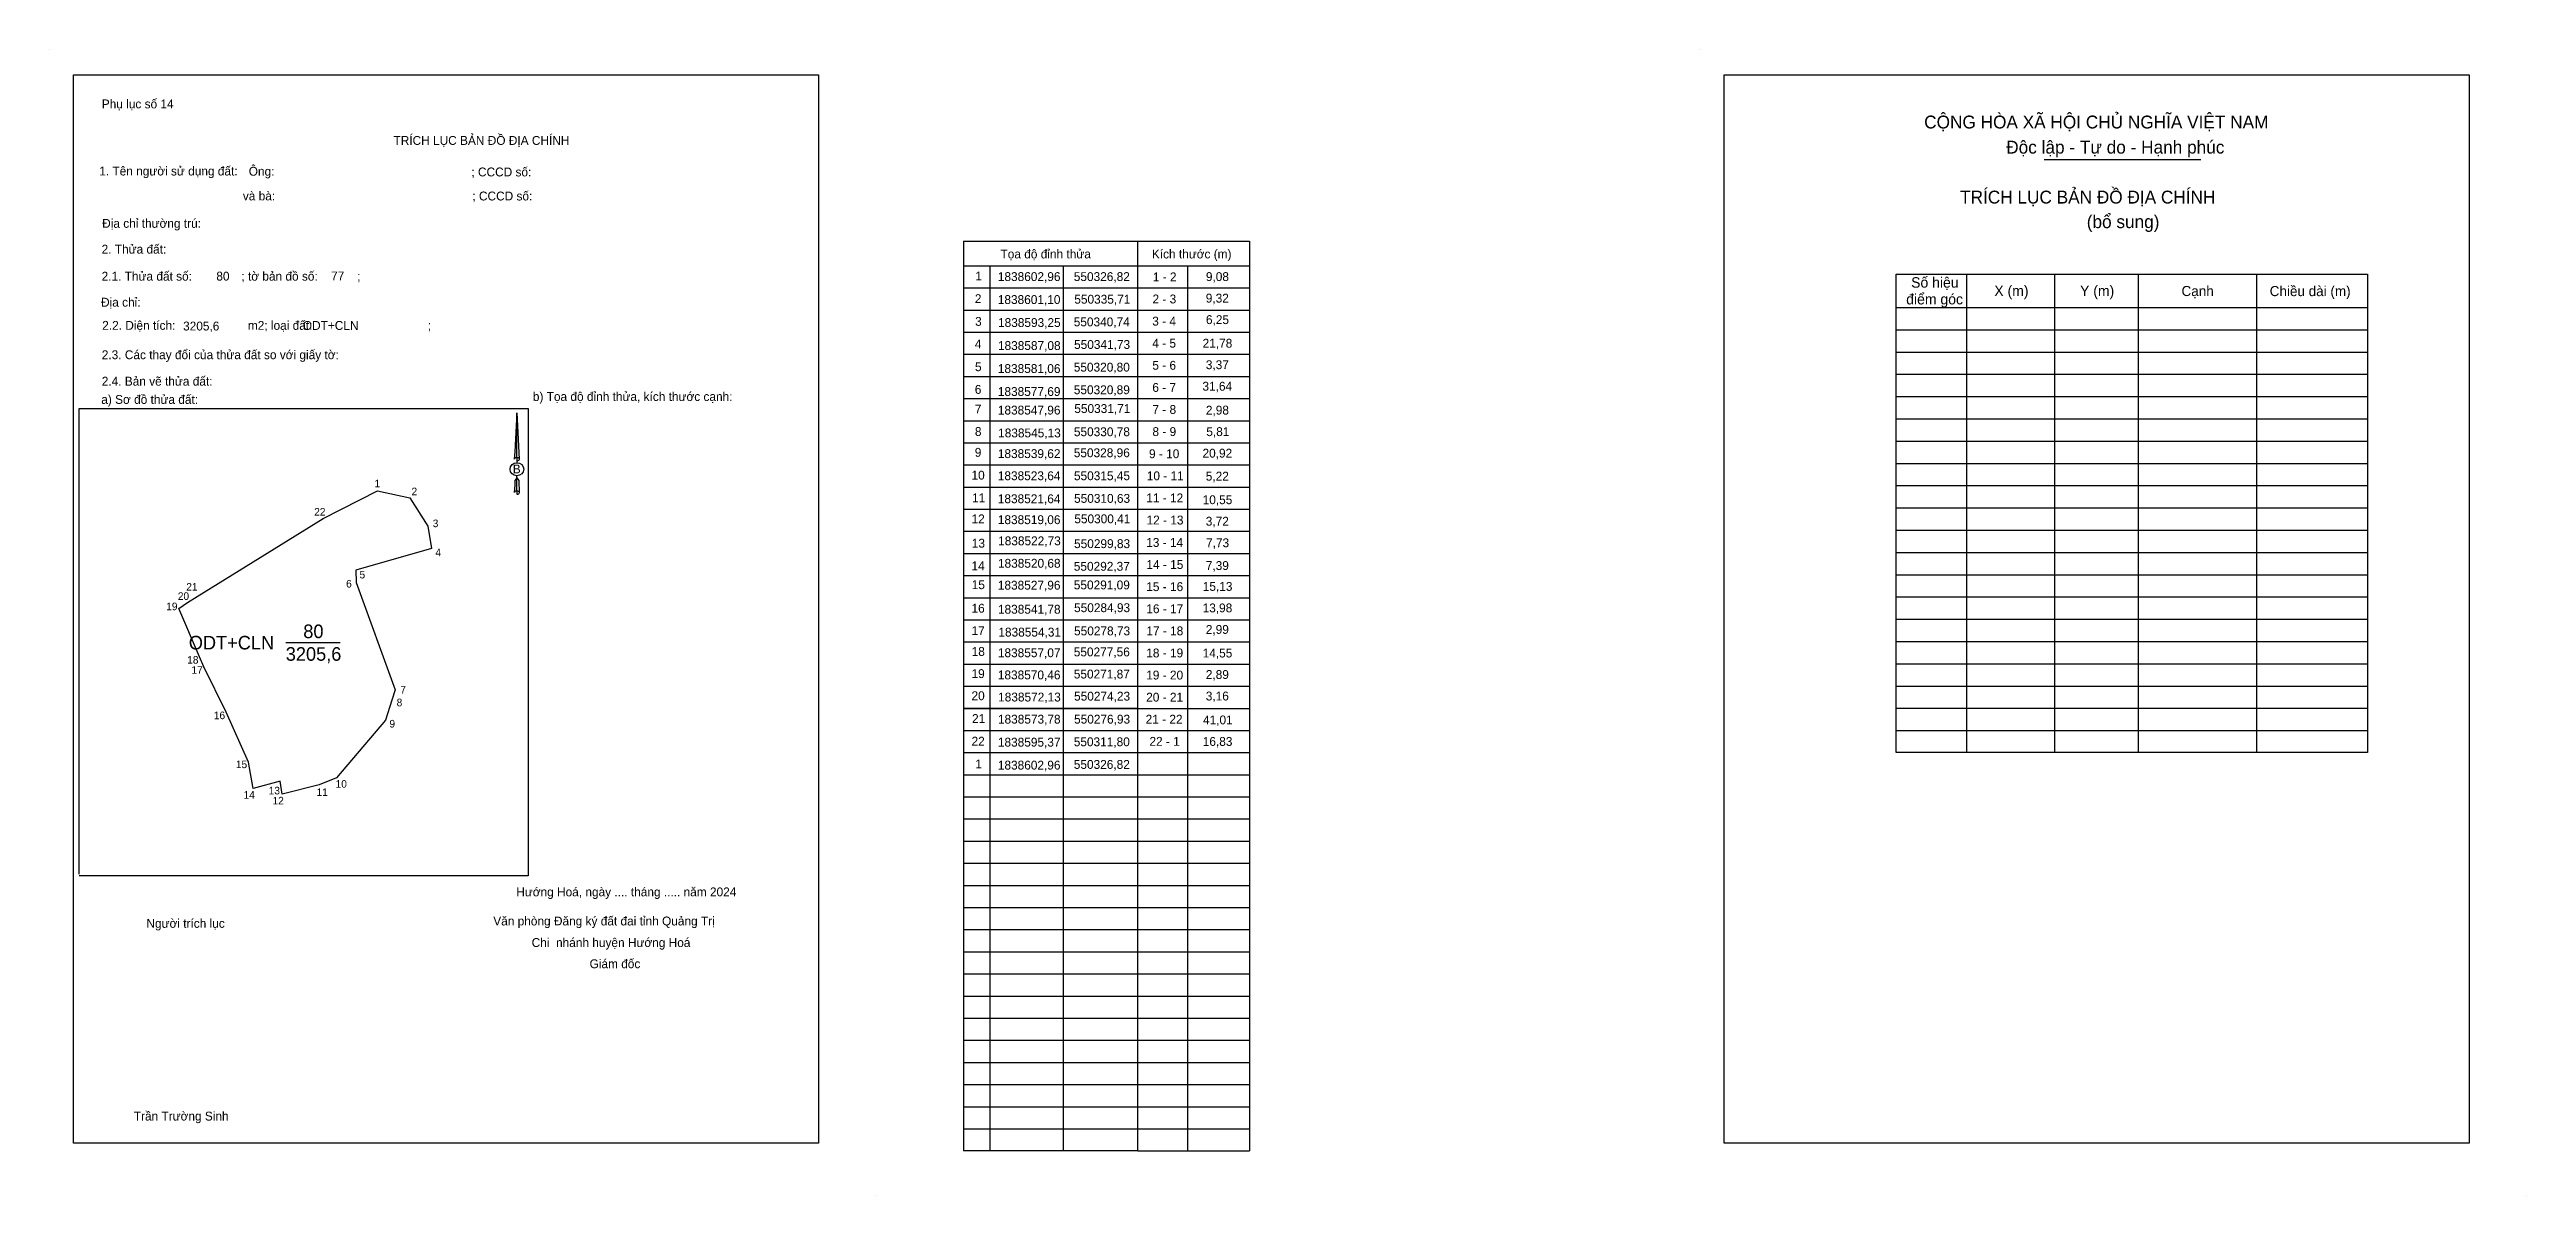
# Model space of a CAD drawing. Extents: x 550236 to 550921, y 1838408 to 1838725.
import ezdxf

# ---------------------------------------------------------------- set-up
doc = ezdxf.new("R2010")
doc.units = 0
for name, color, linetype in [('CanhThua', 7, 'Continuous'), ('hsktNoiDung', 7, 'Continuous'), ('hsktTemplate', 7, 'Continuous'), ('NhanDiaChinhThua', 7, 'Continuous'), ('SoHieuDinhThua', 7, 'Continuous')]:
    doc.layers.add(name, color=color, linetype=linetype)

msp = doc.modelspace()

# ---------------------------------------------------------------- linework, layer by layer
at = {"layer": 'CanhThua'}
for p, q in [((550311.8, 1838595.37), (550326.82, 1838602.96)), ((550326.82, 1838602.96), (550335.71, 1838601.1)), ((550335.71, 1838601.1), (550340.74, 1838593.25)), ((550276.93, 1838573.78), (550311.8, 1838595.37)), ((550340.74, 1838593.25), (550341.73, 1838587.08)), ((550341.73, 1838587.08), (550320.8, 1838581.06)), ((550320.8, 1838581.06), (550320.89, 1838577.69)), ((550271.87, 1838570.46), (550274.23, 1838572.13)), ((550274.23, 1838572.13), (550276.93, 1838573.78)), ((550320.89, 1838577.69), (550331.71, 1838547.96)), ((550277.56, 1838557.07), (550271.87, 1838570.46)), ((550278.73, 1838554.31), (550277.56, 1838557.07)), ((550284.93, 1838541.78), (550278.73, 1838554.31)), ((550330.78, 1838545.13), (550328.96, 1838539.61)), ((550331.71, 1838547.96), (550330.78, 1838545.13)), ((550291.09, 1838527.96), (550284.93, 1838541.78)), ((550328.96, 1838539.61), (550315.45, 1838523.64)), ((550292.37, 1838520.69), (550291.09, 1838527.96)), ((550299.83, 1838522.73), (550292.37, 1838520.69)), ((550300.41, 1838519.06), (550299.83, 1838522.73)), ((550310.63, 1838521.64), (550300.41, 1838519.06)), ((550315.45, 1838523.64), (550310.63, 1838521.64))]:
    msp.add_line(p, q, dxfattribs=at)
at = {"layer": 'hsktTemplate'}
for p, q in [((550236.12, 1838725.06), (550236.12, 1838725.06)), ((550692.46, 1838725.06), (550692.46, 1838725.06)), ((550242.72, 1838718.01), (550448.71, 1838718.01)), ((550242.72, 1838422.59), (550242.72, 1838718.01)), ((550448.71, 1838718.01), (550448.71, 1838422.59)), ((550787.58, 1838694.62), (550830.89, 1838694.62)), ((550488.79, 1838672.07), (550488.79, 1838420.43)), ((550488.79, 1838672.07), (550536.99, 1838672.07)), ((550536.99, 1838420.43), (550536.99, 1838672.07)), ((550536.99, 1838672.07), (550567.83, 1838672.07)), ((550567.83, 1838672.07), (550567.83, 1838420.43)), ((550488.95, 1838665.24), (550567.83, 1838665.24)), ((550496.07, 1838665.24), (550496.07, 1838542.84)), ((550516.33, 1838665.24), (550516.33, 1838542.84)), ((550550.69, 1838665.24), (550550.69, 1838542.84)), ((550746.61, 1838662.95), (550831.56, 1838662.95)), ((550746.61, 1838530.62), (550746.61, 1838662.95)), ((550766.05, 1838662.95), (550766.05, 1838530.62)), ((550790.36, 1838662.95), (550790.36, 1838530.62)), ((550813.5, 1838662.95), (550813.5, 1838530.62)), ((550831.56, 1838662.95), (550876.95, 1838662.95)), ((550846.24, 1838662.95), (550846.24, 1838530.62)), ((550876.95, 1838662.95), (550876.95, 1838530.62)), ((550488.79, 1838659.12), (550567.83, 1838659.12)), ((550488.79, 1838653), (550567.83, 1838653)), ((550746.61, 1838653.69), (550876.95, 1838653.69)), ((550746.61, 1838647.53), (550876.95, 1838647.53)), ((550488.79, 1838646.88), (550567.83, 1838646.88)), ((550488.79, 1838640.76), (550567.83, 1838640.76)), ((550746.61, 1838641.37), (550876.95, 1838641.37)), ((550488.79, 1838634.64), (550567.83, 1838634.64)), ((550746.61, 1838635.22), (550876.95, 1838635.22)), ((550488.79, 1838628.52), (550567.83, 1838628.52)), ((550746.61, 1838629.06), (550876.95, 1838629.06)), ((550244.3, 1838625.75), (550368.4, 1838625.75)), ((550244.3, 1838496.98), (550244.3, 1838625.75)), ((550365.32, 1838624.56), (550364.73, 1838613.78)), ((550365.32, 1838624.56), (550365.96, 1838611.78)), ((550365.32, 1838624.56), (550365.96, 1838611.78)), ((550365.32, 1838612.21), (550365.32, 1838624.56)), ((550365.32, 1838624.56), (550365.96, 1838611.78)), ((550368.4, 1838625.75), (550368.4, 1838496.52)), ((550488.79, 1838622.4), (550567.83, 1838622.4)), ((550746.61, 1838622.9), (550876.95, 1838622.9)), ((550364.73, 1838613.78), (550364.59, 1838611.78)), ((550488.79, 1838616.28), (550567.83, 1838616.28)), ((550746.61, 1838616.75), (550876.95, 1838616.75)), ((550365.32, 1838606.59), (550364.77, 1838605.86)), ((550365.32, 1838612.21), (550365.32, 1838611.74)), ((550365.32, 1838611.74), (550365.32, 1838611.37)), ((550365.32, 1838611.37), (550365.32, 1838610.88)), ((550365.32, 1838611.37), (550365.32, 1838610.88)), ((550365.32, 1838611.37), (550365.32, 1838610.88)), ((550365.32, 1838606.59), (550365.32, 1838607.15)), ((550365.32, 1838606.59), (550365.32, 1838607.15)), ((550365.32, 1838606.59), (550365.32, 1838607.15)), ((550365.32, 1838606.59), (550365.83, 1838605.86)), ((550365.32, 1838606.59), (550365.83, 1838605.86)), ((550365.32, 1838606.59), (550365.83, 1838605.86)), ((550365.32, 1838602.98), (550365.32, 1838606.59)), ((550365.96, 1838611.78), (550365.96, 1838611.78)), ((550488.79, 1838610.16), (550567.83, 1838610.16)), ((550746.61, 1838610.59), (550876.95, 1838610.59)), ((550364.73, 1838604.57), (550364.59, 1838602.55)), ((550364.77, 1838605.86), (550364.73, 1838604.57)), ((550365.32, 1838602.98), (550365.32, 1838602.47)), ((550365.32, 1838602.47), (550365.32, 1838602.12)), ((550365.83, 1838605.86), (550365.96, 1838602.55)), ((550365.83, 1838605.86), (550365.96, 1838602.55)), ((550365.83, 1838605.86), (550365.96, 1838602.55)), ((550365.96, 1838602.55), (550365.96, 1838602.55)), ((550488.79, 1838604.04), (550567.83, 1838604.04)), ((550746.61, 1838604.43), (550876.95, 1838604.43)), ((550488.79, 1838597.92), (550567.83, 1838597.92)), ((550746.61, 1838598.28), (550876.95, 1838598.28)), ((550488.79, 1838591.8), (550567.83, 1838591.8)), ((550746.61, 1838592.12), (550876.95, 1838592.12)), ((550746.61, 1838585.96), (550876.95, 1838585.96)), ((550488.79, 1838585.68), (550567.83, 1838585.68)), ((550488.79, 1838579.56), (550567.83, 1838579.56)), ((550746.61, 1838579.81), (550876.95, 1838579.81)), ((550488.79, 1838573.44), (550567.83, 1838573.44)), ((550746.61, 1838573.65), (550876.95, 1838573.65)), ((550488.79, 1838567.32), (550567.83, 1838567.32)), ((550746.61, 1838567.49), (550876.95, 1838567.49)), ((550488.79, 1838561.2), (550567.83, 1838561.2)), ((550746.61, 1838561.34), (550876.95, 1838561.34)), ((550488.79, 1838555.08), (550567.83, 1838555.08)), ((550746.61, 1838555.18), (550876.95, 1838555.18)), ((550488.79, 1838548.96), (550567.83, 1838548.96)), ((550746.61, 1838549.02), (550876.95, 1838549.02)), ((550536.99, 1838542.84), (550488.79, 1838542.84)), ((550488.95, 1838542.84), (550567.83, 1838542.84)), ((550496.07, 1838542.84), (550496.07, 1838420.43)), ((550516.33, 1838542.84), (550516.33, 1838420.43)), ((550536.99, 1838542.84), (550567.83, 1838542.84)), ((550550.69, 1838542.84), (550550.69, 1838420.43)), ((550746.61, 1838542.86), (550876.95, 1838542.86)), ((550488.79, 1838536.72), (550567.83, 1838536.72)), ((550746.61, 1838536.74), (550876.95, 1838536.74)), ((550488.79, 1838530.6), (550567.83, 1838530.6)), ((550488.79, 1838524.48), (550567.83, 1838524.48)), ((550876.95, 1838530.62), (550746.61, 1838530.62)), ((550488.79, 1838518.36), (550567.83, 1838518.36)), ((550488.79, 1838512.24), (550567.83, 1838512.24)), ((550488.79, 1838506.12), (550567.83, 1838506.12)), ((550488.79, 1838500), (550567.83, 1838500)), ((550368.4, 1838496.52), (550244.3, 1838496.52)), ((550488.79, 1838493.88), (550567.83, 1838493.88)), ((550488.79, 1838487.75), (550567.83, 1838487.75)), ((550488.79, 1838481.63), (550567.83, 1838481.63)), ((550488.79, 1838475.51), (550567.83, 1838475.51)), ((550488.79, 1838469.39), (550567.83, 1838469.39)), ((550488.79, 1838463.27), (550567.83, 1838463.27)), ((550488.79, 1838457.15), (550567.83, 1838457.15)), ((550488.79, 1838451.03), (550567.83, 1838451.03)), ((550488.79, 1838444.91), (550567.83, 1838444.91)), ((550488.79, 1838438.79), (550567.83, 1838438.79)), ((550488.79, 1838432.67), (550567.83, 1838432.67)), ((550448.71, 1838422.59), (550242.72, 1838422.59)), ((550488.79, 1838426.55), (550567.83, 1838426.55)), ((550536.99, 1838420.43), (550488.79, 1838420.43)), ((550536.99, 1838420.43), (550567.83, 1838420.43)), ((550464.53, 1838408.11), (550464.53, 1838408.11)), ((550920.87, 1838408.11), (550920.87, 1838408.11))]:
    msp.add_line(p, q, dxfattribs=at)
msp.add_lwpolyline([(550699.06, 1838718.01), (550905.05, 1838718.01), (550905.05, 1838422.59), (550699.06, 1838422.59)], close=True, dxfattribs=at)
msp.add_ellipse((550365.32, 1838608.97), major_axis=(1.9, 0), ratio=0.952727, dxfattribs=at)
for centre, start_param, end_param in [((550365.32, 1838611.77), 1.570796, 3.074452), ((550365.32, 1838611.77), 0.067141, 1.570796), ((550365.32, 1838611.77), 4.712389, 6.283185), ((550365.32, 1838602.51), 2.491069, 3.074278), ((550365.32, 1838602.51), 1.570796, 2.491069), ((550365.32, 1838602.51), 0.067141, 1.570796), ((550365.32, 1838602.51), 4.712389, 6.283185)]:
    msp.add_ellipse(centre, major_axis=(0.697, 0), ratio=0.614131, start_param=start_param, end_param=end_param, dxfattribs=at)
at = {"layer": 'NhanDiaChinhThua'}
msp.add_line((550301.42, 1838561.01), (550316.48, 1838561.01), dxfattribs=at)

# ---------------------------------------------------------------- texts
at = {"layer": 'hsktNoiDung'}
for s, height, p in [('80', 2.451, (550282.23, 1838661.15)), ('77', 2.451, (550313.96, 1838661.2)), ('1', 2.45, (550492.06, 1838661.19)), ('1838602,96', 2.451, (550498.28, 1838661.02)), ('550326,82', 2.451, (550519.28, 1838661.02)), ('9,08', 2.451, (550555.79, 1838661.02)), ('2', 2.45, (550491.91, 1838654.92)), ('1838601,10', 2.451, (550498.27, 1838654.67)), ('550335,71', 2.451, (550519.42, 1838654.76)), ('9,32', 2.451, (550555.76, 1838655.07)), ('3205,6', 2.451, (550273.04, 1838647.35)), ('ODT+CLN', 2.451, (550306.14, 1838647.51)), ('3', 2.45, (550491.99, 1838648.64)), ('1838593,25', 2.451, (550498.33, 1838648.31)), ('550340,74', 2.451, (550519.26, 1838648.5)), ('6,25', 2.451, (550555.81, 1838649.12)), ('4', 2.45, (550491.9, 1838642.37)), ('1838587,08', 2.451, (550498.31, 1838641.95)), ('550341,73', 2.451, (550519.35, 1838642.24)), ('21,78', 2.451, (550554.89, 1838642.6)), ('5', 2.45, (550491.96, 1838636.1)), ('1838581,06', 2.451, (550498.28, 1838635.59)), ('550320,80', 2.451, (550519.27, 1838635.98)), ('3,37', 2.451, (550555.77, 1838636.65)), ('6', 2.45, (550491.91, 1838629.83)), ('1838577,69', 2.451, (550498.28, 1838629.24)), ('550320,89', 2.451, (550519.28, 1838629.72)), ('550331,71', 2.451, (550519.42, 1838624.53)), ('31,64', 2.451, (550554.84, 1838630.7)), ('8', 2.45, (550491.94, 1838618.17)), ('7', 2.45, (550491.92, 1838624.39)), ('1838547,96', 2.451, (550498.28, 1838624.1)), ('1838545,13', 2.451, (550498.36, 1838617.78)), ('550330,78', 2.451, (550519.3, 1838618.11)), ('2,98', 2.451, (550555.79, 1838624.09)), ('5,81', 2.451, (550555.91, 1838618.14)), ('9', 2.45, (550491.91, 1838612.42)), ('1838539,62', 2.451, (550498.28, 1838612.06)), ('550328,96', 2.451, (550519.27, 1838612.3)), ('20,92', 2.451, (550554.86, 1838612.19)), ('10', 2.451, (550491, 1838606.11)), ('1838523,64', 2.451, (550498.27, 1838605.94)), ('550315,45', 2.451, (550519.32, 1838605.94)), ('5,22', 2.451, (550555.76, 1838605.83)), ('11', 2.451, (550491.15, 1838599.84)), ('1838521,64', 2.451, (550498.27, 1838599.58)), ('550310,63', 2.451, (550519.35, 1838599.68)), ('10,55', 2.451, (550554.9, 1838599.31)), ('12', 2.451, (550491.01, 1838594.01)), ('1838519,06', 2.451, (550498.28, 1838593.79)), ('550300,41', 2.451, (550519.42, 1838594.03)), ('3,72', 2.451, (550555.76, 1838593.36)), ('13', 2.451, (550491.08, 1838587.29)), ('1838522,73', 2.451, (550498.36, 1838587.94)), ('550299,83', 2.451, (550519.35, 1838587.16)), ('7,73', 2.451, (550555.84, 1838587.41)), ('14', 2.451, (550490.99, 1838581.02)), ('1838520,68', 2.451, (550498.31, 1838581.73)), ('550292,37', 2.451, (550519.28, 1838580.9)), ('7,39', 2.451, (550555.77, 1838581.1)), ('15', 2.451, (550491.05, 1838575.81)), ('1838527,96', 2.451, (550498.28, 1838575.68)), ('550291,09', 2.451, (550519.28, 1838575.75)), ('15,13', 2.451, (550554.93, 1838575.34)), ('16', 2.451, (550491, 1838569.31)), ('17', 2.451, (550491.01, 1838563.09)), ('1838541,78', 2.451, (550498.31, 1838569.02)), ('550284,93', 2.451, (550519.35, 1838569.45)), ('550278,73', 2.451, (550519.35, 1838563.03)), ('13,98', 2.451, (550554.89, 1838569.39)), ('2,99', 2.451, (550555.77, 1838563.44)), ('18', 2.451, (550491.04, 1838557.34)), ('1838557,07', 2.451, (550498.29, 1838556.98)), ('1838554,31', 2.451, (550498.43, 1838562.7)), ('550277,56', 2.451, (550519.27, 1838557.22)), ('14,55', 2.451, (550554.9, 1838556.91)), ('19', 2.451, (550491.01, 1838551.22)), ('1838570,46', 2.451, (550498.28, 1838550.86)), ('550271,87', 2.451, (550519.28, 1838551.1)), ('2,89', 2.451, (550555.77, 1838550.97)), ('20', 2.451, (550491, 1838545.1)), ('1838572,13', 2.451, (550498.36, 1838544.74)), ('550274,23', 2.451, (550519.35, 1838544.98)), ('3,16', 2.451, (550555.76, 1838545.02)), ('21', 2.451, (550491.15, 1838538.79)), ('1838573,78', 2.451, (550498.31, 1838538.62)), ('550276,93', 2.451, (550519.35, 1838538.62)), ('41,01', 2.451, (550555, 1838538.41)), ('22', 2.451, (550491.01, 1838532.52)), ('1838595,37', 2.451, (550498.29, 1838532.26)), ('550311,80', 2.451, (550519.27, 1838532.36)), ('16,83', 2.451, (550554.93, 1838532.46)), ('1', 2.45, (550492.06, 1838526.24)), ('1838602,96', 2.451, (550498.28, 1838525.91)), ('550326,82', 2.451, (550519.28, 1838526.1))]:
    msp.add_text(s, height=height, dxfattribs=at).set_placement(p)
at = {"layer": 'hsktTemplate'}
for s, height, p in [('Phụ lục số 14', 2.4515, (550250.56, 1838708.78)), ('CỘNG HÒA XÃ HỘI CHỦ NGHĨA VIỆT NAM', 3.558, (550754.37, 1838703.22)), (' TRÍCH LỤC BẢN ĐỒ ĐỊA CHÍNH', 2.4515, (550330.3, 1838698.68)), ('Độc lập - Tự do - Hạnh phúc', 3.558, (550777.05, 1838696.27)), ('1. Tên người sử dụng đất:', 2.4515, (550249.86, 1838690.22)), ('Ông:', 2.451, (550291.19, 1838690.15)), ('; CCCD số:', 2.451, (550352.74, 1838689.96)), ('và bà:', 2.451, (550289.56, 1838683.33)), ('; CCCD số:', 2.451, (550353.01, 1838683.31)), ('TRÍCH LỤC BẢN ĐỒ ĐỊA CHÍNH', 3.558, (550764.3, 1838682.46)), ('Địa chỉ thường trú:', 2.4515, (550250.67, 1838675.75)), ('(bổ sung)', 3.558, (550799.31, 1838675.66)), ('2. Thửa đất:', 2.4515, (550250.52, 1838668.61)), ('Tọa độ đỉnh thửa', 2.4515, (550499.02, 1838667.28)), ('Kích thước (m)', 2.4515, (550540.86, 1838667.28)), ('2.1. Thửa đất số:               ; tờ bản đồ số:            ;', 2.4515, (550250.52, 1838661.13)), ('1 - 2', 2.451, (550541.12, 1838660.94)), ('Số hiệu', 2.893, (550750.76, 1838659.19)), ('Địa chỉ:', 2.451, (550250.36, 1838653.94)), ('2 - 3', 2.451, (550541.03, 1838654.83)), ('điểm góc', 2.893, (550749.4, 1838654.56)), ('X (m)', 2.893, (550773.76, 1838656.87)), ('Y (m)', 2.893, (550797.46, 1838656.87)), ('Cạnh', 2.787, (550825.51, 1838656.87)), ('Chiều dài (m)', 2.787, (550849.89, 1838656.85)), ('2.2. Diện tích:                      m2; loại đất:                                   ;', 2.4515, (550250.68, 1838647.53)), ('3 - 4', 2.451, (550540.97, 1838648.71)), ('2.3. Các thay đổi của thửa đất so với giấy tờ:', 2.4515, (550250.56, 1838639.41)), ('4 - 5', 2.451, (550540.98, 1838642.6)), ('2.4. Bản vẽ thửa đất:', 2.4515, (550250.55, 1838632.09)), ('5 - 6', 2.451, (550540.99, 1838636.49)), ('a) Sơ đồ thửa đất:', 2.4515, (550250.42, 1838627.05)), ('b) Tọa độ đỉnh thửa, kích thước cạnh:', 2.4515, (550369.73, 1838627.85)), ('6 - 7', 2.451, (550540.99, 1838630.37)), ('7 - 8', 2.451, (550541.01, 1838624.26)), ('8 - 9', 2.451, (550541.02, 1838618.15)), ('9 - 10', 2.451, (550540.07, 1838612.03)), ('B', 2.45, (550364.18, 1838607.82)), ('10 - 11', 2.451, (550539.46, 1838605.92)), ('11 - 12', 2.451, (550539.31, 1838599.81)), ('12 - 13', 2.451, (550539.39, 1838593.69)), ('13 - 14', 2.451, (550539.3, 1838587.5)), ('14 - 15', 2.451, (550539.36, 1838581.39)), ('15 - 16', 2.451, (550539.31, 1838575.27)), ('16 - 17', 2.451, (550539.32, 1838569.16)), ('17 - 18', 2.451, (550539.34, 1838563.05)), ('18 - 19', 2.451, (550539.31, 1838556.93)), ('19 - 20', 2.451, (550539.3, 1838550.82)), ('20 - 21', 2.451, (550539.29, 1838544.71)), ('21 - 22', 2.451, (550539.14, 1838538.6)), ('22 - 1', 2.451, (550540.19, 1838532.48)), ('Hướng Hoá, ngày .... tháng ..... năm 2024', 2.4515, (550365.15, 1838490.85)), ('Người trích lục', 2.4515, (550262.91, 1838482.14)), ('Văn phòng Đăng ký đất đai tỉnh Quảng Trị', 2.4515, (550358.79, 1838482.8)), (' Chi  nhánh huyện Hướng Hoá', 2.4515, (550368.49, 1838476.84)), (' Giám đốc', 2.451, (550384.51, 1838470.97)), ('Trần Trường Sinh', 2.4515, (550259.41, 1838428.84))]:
    msp.add_text(s, height=height, dxfattribs=at).set_placement(p)
at = {"layer": 'NhanDiaChinhThua'}
for s, p in [('80', (550306.27, 1838562.26)), ('ODT+CLN', (550274.62, 1838559.13)), ('3205,6', (550301.42, 1838556))]:
    msp.add_text(s, height=3.758, dxfattribs=at).set_placement(p)
at = {"layer": 'SoHieuDinhThua'}
for s, height, p in [('1', 2.1, (550325.96, 1838603.99)), ('2', 2.1, (550336.19, 1838601.78)), ('22', 2.098, (550309.28, 1838596.15)), ('3', 2.1, (550342.05, 1838592.95)), ('4', 2.1, (550342.78, 1838584.91)), ('5', 2.1, (550321.82, 1838578.77)), ('19', 2.098, (550268.37, 1838569.98)), ('20', 2.098, (550271.58, 1838572.83)), ('21', 2.098, (550273.92, 1838575.41)), ('6', 2.1, (550318.11, 1838576.25)), ('18', 2.098, (550274.17, 1838555.2)), ('17', 2.098, (550275.34, 1838552.39)), ('8', 2.1, (550332.08, 1838543.42)), ('7', 2.1, (550333.1, 1838546.94)), ('16', 2.098, (550281.54, 1838539.84)), ('9', 2.1, (550330.08, 1838537.54)), ('15', 2.098, (550287.63, 1838526.3)), ('14', 2.098, (550289.75, 1838517.86)), ('13', 2.098, (550296.7, 1838519.04)), ('12', 2.098, (550297.77, 1838516.26)), ('11', 2.098, (550309.93, 1838518.6)), ('10', 2.098, (550315.2, 1838520.9))]:
    msp.add_text(s, height=height, dxfattribs=at).set_placement(p)

doc.saveas('drawing.dxf')
